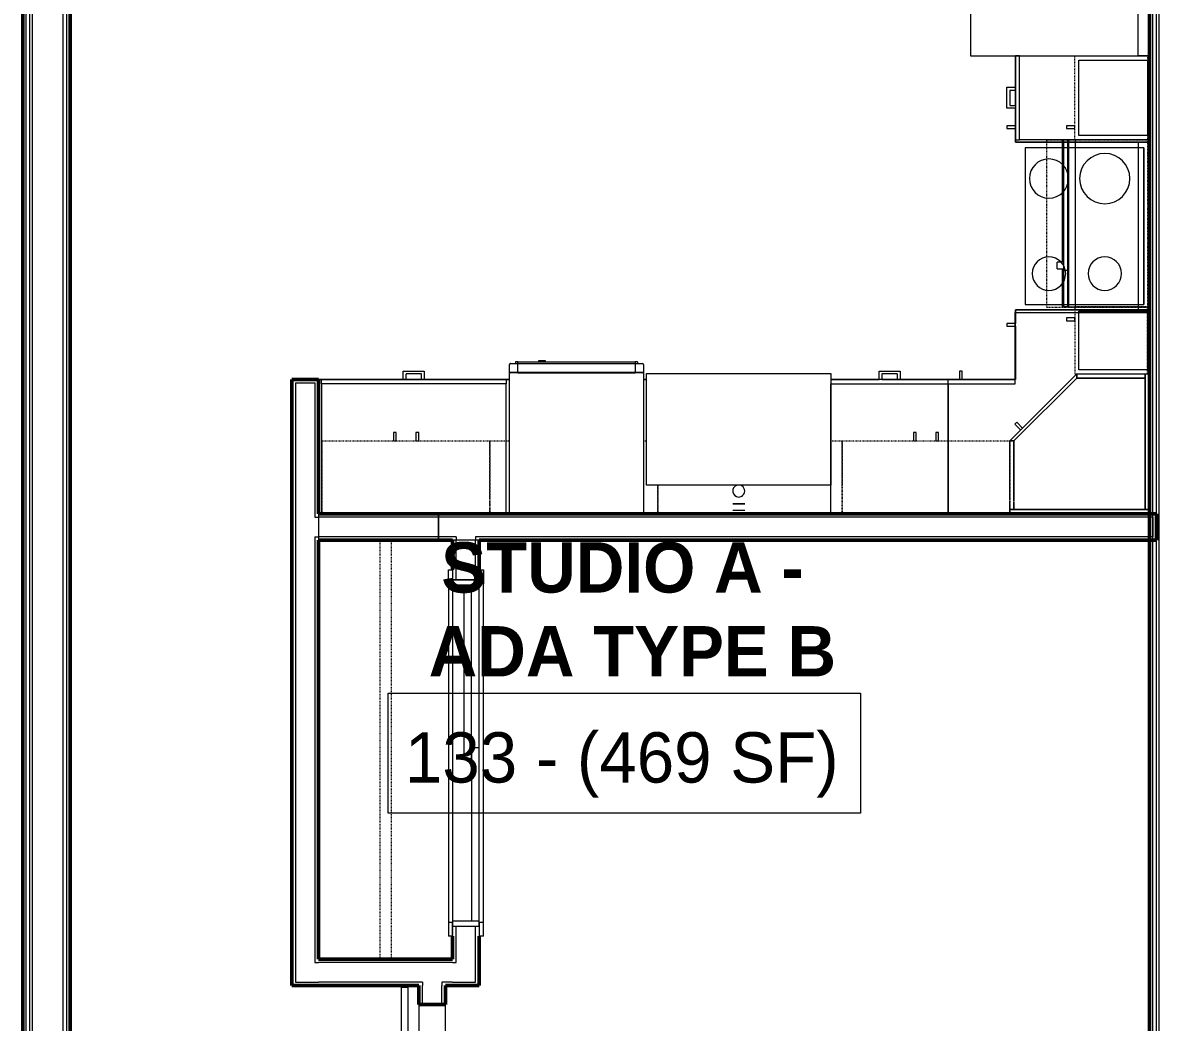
# Model space of a CAD drawing. Header units: inches. Extents: x -4235 to -464, y 9706 to 12338.
# Drawn here: x -2719 to -2515.6, y 10559.5 to 10738.2 of the extents above; entities that cross this region are included whole.
import ezdxf

# ---------------------------------------------------------------- set-up
doc = ezdxf.new("R2010")
doc.units = ezdxf.units.IN
doc.header["$MEASUREMENT"] = 0
doc.linetypes.add('Dash', pattern=[0.25, 0.125, -0.125])
doc.linetypes.add('Overhead', pattern=[0.15625, 0.09375, -0.0625])
for name, color, linetype, lineweight in [('0-1', 7, 'Continuous', 5), ('0-2', 10, 'Continuous', 9), ('A-AREA-IDEN', 2, 'Continuous', 9), ('A-DOOR-1', 10, 'Continuous', 9), ('A-DOOR-3', 7, 'Continuous', 50), ('A-DOOR-FRAM-1', 10, 'Continuous', 9), ('A-WALL-1', 7, 'Continuous', 50), ('A-WALL-2', 250, 'Continuous', 13), ('A-WALL-3', 10, 'Continuous', 9), ('A-WALL-4', 254, 'Continuous', 9), ('A-WALL-5', 113, 'Continuous', 9), ('I-WALL-1', 7, 'Continuous', 50), ('P-SANR-FIXT-1', 10, 'Continuous', 9), ('P-SANR-FIXT-2', 254, 'Continuous', 9), ('Q-CASE', 31, 'Continuous', 9), ('Q-CASE-1', 254, 'Continuous', 9), ('Q-CASE-2', 10, 'Continuous', 9), ('Q-CASE-3', 254, 'Dash', 9), ('Q-CASE-4', 10, 'Dash', 9), ('Q-CASE-HDLN-1', 10, 'Dash', 9), ('Q-CASE-HDLN-2', 254, 'Dash', 9), ('Q-SPCQ-1', 10, 'Continuous', 9), ('Q-SPCQ-2', 91, 'Overhead', 9)]:
    doc.layers.add(name, color=color, linetype=linetype, lineweight=lineweight)
doc.styles.add('Century Gothic', font='ufonts.com_century-gothic.ttf', dxfattribs={"height": 9})
doc.styles.add('Century Gothic_B', font='GOTHICB.TTF', dxfattribs={"height": 9})

# ---------------------------------------------------------------- blocks, each defined once
blk = doc.blocks.new('SLIDING - FLUSH - 5-0 x 6-8-V7-BACKGROUND - RCP - 1ST FLOOR')
at = {"layer": 'A-DOOR-1'}
for p, q in [((-32.75, 2.5), (-32.75, 3.25)), ((-30.25, 3.25), (-32.75, 3.25)), ((-32.75, 2.5), (-30.25, 2.5)), ((30.25, 3.25), (-30.25, 3.25)), ((-30.25, 3.25), (-30.25, 2.5)), ((30.25, 2.5), (30.25, 3.25)), ((30.25, 3.25), (32.75, 3.25)), ((32.75, 2.5), (30.25, 2.5)), ((32.75, 3.25), (32.75, 2.5)), ((30, 0.5), (-1, 0.5)), ((-1, 0.5), (-1, -0.88)), ((30, 0.5), (30, -0.88)), ((1, -0.88), (-30, -0.88)), ((-30, -0.88), (-30, -2.25)), ((-1, -0.88), (30, -0.88)), ((1, -0.88), (1, -2.25)), ((-32.75, -3), (-32.75, -2.25)), ((-30.25, -2.25), (-32.75, -2.25)), ((-32.75, -3), (-30.25, -3)), ((-30.25, -2.25), (-30.25, -3)), ((-30.25, -3), (30.25, -3)), ((-30, -2.25), (1, -2.25)), ((30.25, -2.25), (32.75, -2.25)), ((30.25, -3), (30.25, -2.25)), ((32.75, -3), (30.25, -3)), ((32.75, -2.25), (32.75, -3))]:
    blk.add_line(p, q, dxfattribs=at)
at = {"layer": 'A-DOOR-FRAM-1'}
for p, q in [((-31, -2.25), (-31, 2.5)), ((-30, 2.5), (-31, 2.5)), ((30, 2.5), (-30, 2.5)), ((-30, 2.5), (-30, -2.25)), ((30, -2.25), (30, 2.5)), ((30, 2.5), (31, 2.5)), ((31, 2.5), (31, -2.25)), ((-31, -2.25), (-30, -2.25)), ((1, -2.25), (30, -2.25)), ((31, -2.25), (30, -2.25))]:
    blk.add_line(p, q, dxfattribs=at)
blk = doc.blocks.new('BARN - FLUSH - 3-0 x 7-0 BARN DOOR-2961665-BACKGROUND - RCP - 1ST FLOOR')
at = {"layer": 'A-DOOR-1'}
for p, q in [((-57, 5.57), (-60, 5.57)), ((-60, 5.57), (-60, 4.95)), ((-60, 4.95), (-60, 4.32)), ((-60, 4.32), (-57, 4.32)), ((-57, 4.07), (-57, 5.82)), ((-57, 5.82), (-21, 5.82)), ((-21, 4.07), (-57, 4.07)), ((-21, 5.82), (-21, 4.07)), ((21, 5.57), (-21, 5.57)), ((-21, 4.32), (21, 4.32)), ((21, 4.95), (21, 5.57)), ((21, 4.32), (21, 4.95))]:
    blk.add_line(p, q, dxfattribs=at)
at = {"layer": 'A-DOOR-3'}
for p, q in [((-56, 6), (-56, 5.82)), ((-54.5, 6), (-56, 6)), ((-54.5, 5.82), (-54.5, 6)), ((-23.5, 6), (-23.5, 5.82)), ((-22, 6), (-23.5, 6)), ((-22, 5.82), (-22, 6))]:
    blk.add_line(p, q, dxfattribs=at)
blk = doc.blocks.new('Refrigerator_-_Side-by-Side_6047 - 36_ X 30_-345559-BACKGROUND - RCP - 1ST FLOOR')
at = {"layer": 'Q-SPCQ-1'}
for p, q in [((17.87, 14.42), (-17.88, 14.42)), ((-17.88, 14.42), (-17.88, -15.58)), ((17.87, -15.58), (17.87, 14.42)), ((-17.88, -15.58), (17.87, -15.58))]:
    blk.add_line(p, q, dxfattribs=at)
blk = doc.blocks.new('OD_CW_Closet - OD_CW_Closet-V21-BACKGROUND - RCP - 1ST FLOOR')
at = {"layer": 'Q-CASE-HDLN-1'}
for p, q in [((6.05, 0), (7.8, 0)), ((8.8, 0), (68.8, 0)), ((69.05, 0), (71.55, 0)), ((0.74, -11), (75.64, -11)), ((0.74, -13), (75.64, -13))]:
    blk.add_line(p, q, dxfattribs=at)
at = {"layer": 'Q-CASE-HDLN-2'}
for p, q in [((0.74, -24), (0.74, 0)), ((0.74, 0), (6.05, 0)), ((68.8, 0), (69.05, 0)), ((71.55, 0), (75.64, 0)), ((75.64, 0), (75.64, -24)), ((75.64, -24), (0.74, -24))]:
    blk.add_line(p, q, dxfattribs=at)
blk = doc.blocks.new('Range - 24_ x 30_-2320547-BACKGROUND - RCP - 1ST FLOOR')
at = {"layer": 'Q-SPCQ-1'}
blk.add_line((0, 22), (30, 22), dxfattribs=at)
for centre, radius, start, end in [((6.5, 16), 4.5, 360, 180), ((23.5, 16), 3, 360, 180), ((6.5, 16), 4.5, 180, 360), ((23.5, 16), 3, 180, 0), ((6.5, 6), 3.5, 360, 180), ((23.5, 6), 3, 360, 180), ((6.5, 6), 3.5, 180, 0), ((23.5, 6), 3, 180, 360)]:
    blk.add_arc(centre, radius, start, end, dxfattribs=at)
blk = doc.blocks.new('300 Series Wall Hung Cabinet_302 - 33_ X 21_-2749814-BACKGROUND - RCP - 1ST FLOOR')
at = {"layer": 'Q-CASE-3'}
for p, q in [((14.5, 15.38), (16.5, 15.38)), ((16.5, 15.38), (16.5, 7.39)), ((-16.5, 2.75), (-16.5, 7.47)), ((16.5, 7.36), (16.5, 2.75))]:
    blk.add_line(p, q, dxfattribs=at)
at = {"layer": 'Q-CASE-4'}
for p, q in [((-16.5, 2.37), (-16.5, 2.75)), ((16.5, 2.37), (-16.5, 2.37)), ((16.5, 2.75), (16.5, 2.37))]:
    blk.add_line(p, q, dxfattribs=at)
blk = doc.blocks.new('Base Cabinet 4 Drawer 254 - Base Cabinet 4 Drawer 254 21_-2556168-BACKGROUND - RCP - 1ST FLOOR')
at = {"layer": 'Q-CASE-2'}
for p, q in [((-9.76, -23.25), (-9.76, 0)), ((-9.76, 0), (11.24, 0)), ((11.24, 0), (11.24, -23.25)), ((-9.76, -23.25), (-9.76, -24)), ((11.24, -23.25), (-9.76, -23.25)), ((-9.76, -24), (11.24, -24)), ((-0.64, -24), (-1.14, -24)), ((-1.14, -25.5), (-1.14, -24)), ((-0.64, -25), (-0.64, -24)), ((2.11, -25), (2.11, -24)), ((2.11, -24), (2.61, -24)), ((2.61, -24), (2.61, -25.5)), ((11.24, -24), (11.24, -23.25)), ((2.61, -25.5), (-1.14, -25.5)), ((-0.64, -25), (2.11, -25))]:
    blk.add_line(p, q, dxfattribs=at)
blk = doc.blocks.new('308 - 308 x 27_-V22-BACKGROUND - RCP - 1ST FLOOR')
at = {"layer": 'Q-CASE'}
for p, q in [((-12, 15.38), (0, 27.38)), ((0, 26.63), (-11.25, 15.38)), ((0, 27.38), (0, 26.63)), ((-11.25, 15.38), (-12, 15.38))]:
    blk.add_line(p, q, dxfattribs=at)
at = {"layer": 'Q-CASE-1'}
for p, q in [((-11.25, 15.38), (0, 26.63)), ((0, 27.38), (12.25, 27.38)), ((0, 26.63), (0, 27.38)), ((0, 26.63), (12.25, 26.63)), ((12.25, 26.63), (0, 26.63)), ((12.25, 27.38), (12.25, 26.63)), ((12.25, 3.12), (12.25, 27.38)), ((12.25, 27.38), (12.62, 27.38)), ((12.25, 26.63), (12.25, 3.12)), ((-10.76, 18.73), (-11.11, 18.39)), ((-11.11, 18.39), (-10.05, 17.33)), ((-9.7, 17.67), (-10.76, 18.73)), ((-12, 15.38), (-11.25, 15.38)), ((-12, 4.72), (-12, 15.38)), ((-11.25, 4.65), (-11.25, 15.38)), ((-11.25, 15.38), (-11.25, 4.65)), ((-12, 3.12), (-12, 4.64)), ((-11.25, 3.12), (-11.25, 4.57)), ((-11.25, 4.57), (-11.25, 3.12)), ((-11.25, 3.12), (-12, 3.12)), ((-12, 2.75), (-12, 3.12)), ((-12, 3.12), (12.62, 3.12)), ((12.25, 3.12), (-11.25, 3.12)), ((12.62, 3.12), (12.25, 3.12))]:
    blk.add_line(p, q, dxfattribs=at)
at = {"layer": 'Q-CASE-2'}
for p, q in [((12.62, 27.38), (13, 27.38)), ((13, 27.38), (13, 3.12)), ((-12, 2.37), (-12, 2.75)), ((13, 2.37), (-12, 2.37)), ((13, 3.12), (12.62, 3.12)), ((12.62, 3.12), (13, 3.12)), ((13, 3.12), (13, 2.37))]:
    blk.add_line(p, q, dxfattribs=at)
blk = doc.blocks.new('300 Series Wall Hung Cabinet_301 - 12_ x 27_-V23-BACKGROUND - RCP - 1ST FLOOR')
at = {"layer": 'Q-CASE-1'}
for p, q in [((-5.25, -12.44), (-5.25, -0.19)), ((5.25, -0.19), (5.25, -12.44)), ((5.25, -12.44), (-5.25, -12.44)), ((-3.51, -13.19), (-4, -13.19)), ((-4, -13.19), (-4, -14.69)), ((-3.51, -14.69), (-3.51, -13.19)), ((-4, -14.69), (-3.51, -14.69))]:
    blk.add_line(p, q, dxfattribs=at)
at = {"layer": 'Q-CASE-2'}
blk.add_line((-5.24, -0.19), (5.25, -0.19), dxfattribs=at)
at = {"layer": 'Q-CASE-3'}
for p, q in [((-5.44, -0.19), (-6, -0.19)), ((6, -13.19), (6, -0.19)), ((-5.44, -13.19), (6, -13.19))]:
    blk.add_line(p, q, dxfattribs=at)
at = {"layer": 'Q-CASE-4'}
for p, q in [((-6, -0.19), (-6, -13.19)), ((6, -0.19), (-5.44, -0.19)), ((-6, -13.19), (-5.44, -13.19))]:
    blk.add_line(p, q, dxfattribs=at)
blk = doc.blocks.new('Base Cabinet 3 Drawer 230 - Base Cabinet 3 Drawer 230 33_-2609767-BACKGROUND - RCP - 1ST FLOOR')
at = {"layer": 'Q-CASE-2'}
for p, q in [((-1.14, 24), (-1.14, 25.5)), ((-1.14, 25.5), (2.61, 25.5)), ((2.11, 25), (-0.64, 25)), ((-0.64, 24), (-0.64, 25)), ((2.11, 24), (2.11, 25)), ((2.61, 25.5), (2.61, 24)), ((-15.76, 24), (17.24, 24)), ((-15.76, 23.25), (-15.76, 24)), ((17.24, 23.25), (-15.76, 23.25)), ((-15.76, 23.25), (-15.76, 0)), ((-1.14, 24), (-0.64, 24)), ((2.61, 24), (2.11, 24)), ((17.24, 24), (17.24, 23.25)), ((17.24, 0), (17.24, 23.25)), ((-15.76, 0), (17.24, 0))]:
    blk.add_line(p, q, dxfattribs=at)
blk = doc.blocks.new('30quot_MicrowaveVent_11166 - 70cm miele oven-V24-BACKGROUND - RCP - 1ST FLOOR')
at = {"layer": 'Q-CASE-1'}
for p, q in [((-14.2, -0.37), (-14.2, -13.23)), ((15.68, -0.37), (15.68, 0)), ((-14.2, -13.23), (-14.2, -14.49)), ((-13.76, -13.23), (-14.2, -13.23)), ((15.24, -13.23), (-12.76, -13.23)), ((-14.2, -14.49), (-13.76, -14.49)), ((-13.76, -14.61), (-14.2, -14.61)), ((-14.2, -14.61), (-14.2, -15.39)), ((-14.2, -15.39), (-14.2, -15.48)), ((-14.2, -15.39), (-13.76, -15.39)), ((-14.2, -15.48), (-14.2, -15.59)), ((-14.2, -15.59), (-14.2, -15.6)), ((-14.2, -15.6), (-13.76, -15.6)), ((-12.76, -14.49), (15.24, -14.49)), ((9.18, -14.61), (-12.76, -14.61)), ((-12.76, -15.39), (9.18, -15.39)), ((-12.76, -15.6), (7.69, -15.6)), ((7.69, -15.39), (7.69, -16.55)), ((8.88, -16.55), (8.88, -15.39)), ((8.88, -15.6), (15.24, -15.6)), ((9.18, -14.61), (9.18, -15.39)), ((15.24, -14.61), (9.18, -14.61)), ((9.18, -14.61), (9.18, -15.39)), ((9.18, -15.39), (15.24, -15.39)), ((7.69, -16.55), (7.69, -16.55)), ((7.69, -16.6), (8.88, -16.6))]:
    blk.add_line(p, q, dxfattribs=at)
at = {"layer": 'Q-CASE-2'}
for p, q in [((-14.2, 0), (-14.2, -0.37)), ((-13.76, 0), (-14.2, 0)), ((15.68, 0), (-13.76, 0)), ((15.68, -13.23), (15.68, -0.37)), ((-12.76, -13.23), (-13.76, -13.23)), ((15.68, -13.23), (15.24, -13.23)), ((15.68, -14.49), (15.68, -13.23)), ((-13.76, -14.49), (-12.76, -14.49)), ((-12.76, -14.61), (-13.76, -14.61)), ((-13.76, -15.39), (-12.76, -15.39)), ((-13.76, -15.6), (-12.76, -15.6)), ((15.24, -14.49), (15.68, -14.49)), ((15.68, -14.61), (15.24, -14.61)), ((15.24, -15.39), (15.68, -15.39)), ((15.24, -15.6), (15.68, -15.6)), ((15.68, -14.61), (15.68, -15.39)), ((15.68, -15.6), (15.68, -15.39))]:
    blk.add_line(p, q, dxfattribs=at)
blk = doc.blocks.new('Base Cabinet Corner 197 - Base Cabinet Corner 197-2565125-BACKGROUND - RCP - 1ST FLOOR')
at = {"layer": 'Q-CASE-2'}
for p, q in [((-23.26, 0), (12.74, 0)), ((-23.26, -36), (-23.26, 0)), ((12.74, 0), (12.74, -24)), ((0.74, -23.25), (0.74, -36)), ((12.74, -23.25), (0.74, -23.25)), ((0.74, -23.25), (0.74, -24)), ((0.74, -24), (0.74, -36)), ((12.74, -24), (0.74, -24)), ((10.73, -24), (10.24, -24)), ((10.24, -24), (10.24, -25.5)), ((10.73, -25.5), (10.73, -24)), ((10.24, -25.5), (10.73, -25.5)), ((2.23, -33.51), (0.73, -33.51)), ((0.73, -33.51), (0.73, -34)), ((0.73, -34), (2.23, -34)), ((2.23, -34), (2.23, -33.51)), ((0.74, -36), (-23.26, -36))]:
    blk.add_line(p, q, dxfattribs=at)
blk = doc.blocks.new('300 Series Wall Hung Cabinet_301 - 15_ x 27_-V25-BACKGROUND - RCP - 1ST FLOOR')
at = {"layer": 'Q-CASE-1'}
for p, q in [((-5.01, 14.69), (-5.5, 14.69)), ((-5.5, 14.69), (-5.5, 13.19)), ((-5.01, 13.19), (-5.01, 14.69)), ((-6.75, 0.19), (-6.75, 12.44)), ((-6.75, 12.44), (6.75, 12.44)), ((-5.5, 13.19), (-5.01, 13.19)), ((6.75, 12.44), (6.75, 0.19))]:
    blk.add_line(p, q, dxfattribs=at)
at = {"layer": 'Q-CASE-2'}
blk.add_line((6.75, 0.19), (-6.75, 0.19), dxfattribs=at)
at = {"layer": 'Q-CASE-3'}
for p, q in [((-7.5, 0.19), (-7.5, 13.19)), ((-7.5, 13.19), (7.5, 13.19)), ((7.5, 1.81), (7.5, 0.19))]:
    blk.add_line(p, q, dxfattribs=at)
at = {"layer": 'Q-CASE-4'}
blk.add_line((7.5, 0.19), (-7.5, 0.19), dxfattribs=at)
blk = doc.blocks.new('kitchen_faucet_14143 - kitchen_faucet_14143-V48-BACKGROUND - RCP - 1ST FLOOR')
at = {"layer": 'P-SANR-FIXT-2'}
for p, q in [((2.26, -0.28), (2.26, 1.08)), ((2.34, 1.08), (2.34, 0.94)), ((2.34, 0.94), (2.34, -1.08)), ((3.44, 0.94), (3.44, 1.08)), ((3.44, 0), (3.44, 0.94)), ((2.26, -1.08), (2.26, -0.28)), ((3.44, -0.28), (3.44, 0)), ((3.44, -0.54), (3.44, -0.28)), ((3.44, -0.94), (3.44, -0.54)), ((3.44, -1.08), (3.44, -0.94))]:
    blk.add_line(p, q, dxfattribs=at)
at = {"layer": 'P-SANR-FIXT-2', "flags": 128}
blk.add_lwpolyline([(-0.92, -0.6), (-0.96, -0.61), (-1, -0.63), (-1.04, -0.64)], dxfattribs=at)
at = {"layer": 'P-SANR-FIXT-2'}
for start, end in [(45, 164.2961), (195.7039, 360), (0, 45)]:
    blk.add_arc((0, 0), 1.08, start, end, dxfattribs=at)
blk = doc.blocks.new('Stainless Steel Farmhous Kitchen Sink - Stainless Steel Farmhous Kitchen Sink-2443921-BACKGROUND - RCP - 1ST FLOOR')
at = {"layer": 'P-SANR-FIXT-1'}
for p, q in [((-33, -22.2), (-33, -2.25)), ((-33, -2.25), (0, -2.25)), ((0, -2.25), (0, -22.2)), ((0, -22.2), (-33, -22.2))]:
    blk.add_line(p, q, dxfattribs=at)
blk = doc.blocks.new('300 Series Wall Hung Cabinet_302 - 30_ X 27_-2568021-BACKGROUND - RCP - 1ST FLOOR')
at = {"layer": 'Q-CASE-1'}
for p, q in [((-1.76, 16.87), (-2.25, 16.87)), ((-2.25, 16.87), (-2.25, 15.38)), ((-1.76, 15.38), (-1.76, 16.87)), ((2.24, 16.87), (1.75, 16.87)), ((1.75, 16.87), (1.75, 15.38)), ((2.24, 15.38), (2.24, 16.87)), ((-2.25, 15.38), (-1.76, 15.38)), ((1.75, 15.38), (2.24, 15.38))]:
    blk.add_line(p, q, dxfattribs=at)
at = {"layer": 'Q-CASE-3'}
for p, q in [((-15, 7.39), (-15, 15.38)), ((-15, 15.38), (15, 15.38)), ((15, 15.38), (15, 4.72)), ((-15, 2.75), (-15, 7.36)), ((15, 4.64), (15, 2.75))]:
    blk.add_line(p, q, dxfattribs=at)
at = {"layer": 'Q-CASE-4'}
for p, q in [((-15, 2.37), (-15, 2.75)), ((15, 2.37), (-15, 2.37)), ((15, 2.75), (15, 2.37))]:
    blk.add_line(p, q, dxfattribs=at)
blk = doc.blocks.new('300 Series Wall Hung Cabinet_302 - 30_ X 27_-V52-BACKGROUND - RCP - 1ST FLOOR')
at = {"layer": 'Q-CASE-3'}
for p, q in [((-15, 5.13), (-15, 15.38)), ((-15, 15.38), (-11.52, 15.38)), ((12.48, 15.38), (13, 15.38)), ((15, 7.47), (15, 2.75)), ((-15, 2.75), (-15, 5.08))]:
    blk.add_line(p, q, dxfattribs=at)
at = {"layer": 'Q-CASE-4'}
for p, q in [((-15, 2.37), (-15, 2.75)), ((-11.52, 2.37), (-15, 2.37)), ((15, 2.37), (12.48, 2.37)), ((15, 2.75), (15, 2.37))]:
    blk.add_line(p, q, dxfattribs=at)
blk = doc.blocks.new('300 Series Wall Hung Cabinet_302 - 30_ X 27_-V53-BACKGROUND - RCP - 1ST FLOOR')
at = {"layer": 'Q-CASE-1'}
for p, q in [((-1.76, 16.87), (-2.25, 16.87)), ((-2.25, 16.87), (-2.25, 15.38)), ((-1.76, 15.38), (-1.76, 16.87)), ((2.24, 16.87), (1.75, 16.87)), ((1.75, 16.87), (1.75, 15.38)), ((2.24, 15.38), (2.24, 16.87)), ((-2.25, 15.38), (-1.76, 15.38)), ((1.75, 15.38), (2.24, 15.38))]:
    blk.add_line(p, q, dxfattribs=at)
at = {"layer": 'Q-CASE-3'}
for p, q in [((-15, 2.75), (-15, 15.38)), ((-15, 15.38), (15, 15.38)), ((15, 15.38), (15, 5.13)), ((15, 5.08), (15, 2.75))]:
    blk.add_line(p, q, dxfattribs=at)
at = {"layer": 'Q-CASE-4'}
for p, q in [((-15, 2.44), (-15, 2.75)), ((-15, 2.38), (-15, 2.44)), ((15, 2.37), (-15, 2.37)), ((15, 2.75), (15, 2.37))]:
    blk.add_line(p, q, dxfattribs=at)
blk = doc.blocks.new('Single Door 1 Drawer 211 - 211 Base Cabinet Single Door1 Drawer 15_-2709718-BACKGROUND - RCP - 1ST FLOOR')
at = {"layer": 'Q-CASE-2'}
for p, q in [((-11.26, -23.25), (-11.26, 0)), ((-11.26, 0), (3.74, 0)), ((3.74, 0), (3.74, -23.25)), ((-11.26, -23.25), (-11.26, -24)), ((3.74, -23.25), (-11.26, -23.25)), ((-11.26, -24), (3.74, -24)), ((-5.14, -24), (-5.64, -24)), ((-5.64, -25.5), (-5.64, -24)), ((-5.14, -25), (-5.14, -24)), ((-2.39, -25), (-2.39, -24)), ((-2.39, -24), (-1.89, -24)), ((-1.89, -24), (-1.89, -25.5)), ((1.73, -24), (1.24, -24)), ((1.24, -24), (1.24, -25.5)), ((1.73, -25.5), (1.73, -24)), ((3.74, -24), (3.74, -23.25)), ((-1.89, -25.5), (-5.64, -25.5)), ((-5.14, -25), (-2.39, -25)), ((1.24, -25.5), (1.73, -25.5))]:
    blk.add_line(p, q, dxfattribs=at)
blk = doc.blocks.new('Range_Hood_386 - 30_ Wide-V82-BACKGROUND - RCP - 1ST FLOOR')
at = {"layer": 'Q-SPCQ-2'}
for p, q in [((-15, -6), (-15, 12)), ((-15, 12), (-14.56, 12)), ((-14.56, 12), (15, 12)), ((15, 12), (15, -6)), ((-14.56, -6), (-15, -6)), ((-13.56, -6), (-14.56, -6)), ((14.44, -6), (-13.56, -6)), ((15, -6), (14.44, -6))]:
    blk.add_line(p, q, dxfattribs=at)
blk = doc.blocks.new('CTR - 1st Phase - Unit Layouts_rvt-1-BACKGROUND - RCP - 1ST FLOOR')
at = {"layer": 'A-WALL-1'}
for p, q in [((-2670.81, 10566.01), (-2670.81, 10674.41)), ((-2670.81, 10674.41), (-2670.19, 10674.41)), ((-2670.19, 10674.41), (-2666.69, 10674.41)), ((-2666.69, 10674.41), (-2666.06, 10674.41)), ((-2666.06, 10674.41), (-2666.06, 10650.41)), ((-2666.06, 10650.41), (-2516.12, 10650.41)), ((-2516.12, 10650.41), (-2516.12, 10649.79)), ((-2516.12, 10649.79), (-2516.12, 10646.29)), ((-2642.06, 10645.66), (-2666.06, 10645.66)), ((-2666.06, 10645.66), (-2666.06, 10570.76)), ((-2642.06, 10640.35), (-2642.06, 10645.66)), ((-2637.31, 10645.66), (-2637.31, 10640.35)), ((-2516.12, 10645.66), (-2637.31, 10645.66)), ((-2516.12, 10646.29), (-2516.12, 10645.66)), ((-2642.06, 10570.76), (-2642.06, 10574.85)), ((-2637.31, 10574.85), (-2637.31, 10566.01)), ((-2666.06, 10570.76), (-2642.06, 10570.76)), ((-2670.19, 10566.01), (-2670.81, 10566.01)), ((-2666.06, 10566.01), (-2670.19, 10566.01)), ((-2648.1, 10566.01), (-2666.06, 10566.01)), ((-2648.1, 10562.66), (-2648.1, 10566.01)), ((-2643.35, 10566.01), (-2643.35, 10562.66)), ((-2642.06, 10566.01), (-2643.35, 10566.01)), ((-2637.94, 10566.01), (-2642.06, 10566.01)), ((-2637.31, 10566.01), (-2637.94, 10566.01)), ((-2643.35, 10562.66), (-2648.1, 10562.66))]:
    blk.add_line(p, q, dxfattribs=at)
at = {"layer": 'A-WALL-2'}
for p, q in [((-2670.19, 10673.79), (-2670.19, 10566.63)), ((-2670.19, 10673.79), (-2666.69, 10673.79)), ((-2666.69, 10673.79), (-2666.69, 10649.79)), ((-2666.69, 10649.79), (-2666.06, 10649.79)), ((-2516.75, 10649.79), (-2666.06, 10649.79)), ((-2516.75, 10649.79), (-2516.75, 10646.29)), ((-2666.69, 10646.29), (-2666.06, 10646.29)), ((-2666.69, 10646.29), (-2666.69, 10570.13)), ((-2641.44, 10646.29), (-2666.06, 10646.29)), ((-2641.44, 10646.29), (-2641.44, 10645.66)), ((-2641.44, 10638.6), (-2641.44, 10645.66)), ((-2637.94, 10646.29), (-2637.94, 10645.66)), ((-2516.75, 10646.29), (-2637.94, 10646.29)), ((-2637.94, 10638.6), (-2637.94, 10645.66)), ((-2641.44, 10570.13), (-2641.44, 10576.6)), ((-2637.94, 10566.63), (-2637.94, 10576.6)), ((-2666.69, 10570.13), (-2666.06, 10570.13)), ((-2642.06, 10570.13), (-2666.06, 10570.13)), ((-2642.06, 10570.13), (-2641.44, 10570.13)), ((-2670.19, 10566.63), (-2666.69, 10566.63)), ((-2666.69, 10566.63), (-2666.06, 10566.63)), ((-2647.47, 10566.63), (-2666.06, 10566.63)), ((-2647.47, 10566.63), (-2647.47, 10566.01)), ((-2643.97, 10566.63), (-2643.97, 10566.01)), ((-2642.06, 10566.63), (-2643.97, 10566.63)), ((-2642.06, 10566.63), (-2641.44, 10566.63)), ((-2641.44, 10566.63), (-2637.94, 10566.63)), ((-2647.47, 10562.66), (-2647.47, 10566.01)), ((-2643.97, 10562.66), (-2643.97, 10566.01))]:
    blk.add_line(p, q, dxfattribs=at)
at = {"layer": 'A-WALL-3'}
for p, q in [((-2666.06, 10650.41), (-2644.57, 10650.41)), ((-2666.06, 10650.41), (-2666.06, 10645.66)), ((-2644.57, 10650.41), (-2631.89, 10650.41)), ((-2607.89, 10650.41), (-2542.37, 10650.41)), ((-2542.37, 10650.41), (-2517.37, 10650.41)), ((-2517.37, 10650.41), (-2516.12, 10650.41)), ((-2516.12, 10645.66), (-2516.12, 10650.41)), ((-2637.31, 10645.66), (-2642.06, 10645.66)), ((-2516.12, 10645.66), (-2517.37, 10645.66)), ((-2637.31, 10638.6), (-2642.06, 10638.6)), ((-2637.31, 10576.6), (-2642.06, 10576.6)), ((-2648.1, 10562.66), (-2648.1, 10526.66)), ((-2643.35, 10527.29), (-2643.35, 10562.66))]:
    blk.add_line(p, q, dxfattribs=at)
at = {"layer": 'A-WALL-4'}
for p, q in [((-2644.57, 10645.66), (-2644.57, 10650.41)), ((-2644.57, 10650.41), (-2644.57, 10645.66)), ((-2644.57, 10645.66), (-2666.06, 10645.66)), ((-2642.06, 10645.66), (-2644.57, 10645.66)), ((-2517.37, 10645.66), (-2637.31, 10645.66)), ((-2648.1, 10562.66), (-2643.35, 10562.66))]:
    blk.add_line(p, q, dxfattribs=at)
at = {"layer": 'A-WALL-5'}
for p, q in [((-2541.37, 10732.3), (-2541.37, 10726.67)), ((-2541.37, 10726.67), (-2541.37, 10732.3)), ((-2517.37, 10732.3), (-2519.37, 10732.3)), ((-2519.37, 10732.3), (-2517.37, 10732.3)), ((-2517.37, 10716.85), (-2517.37, 10732.3)), ((-2517.37, 10732.3), (-2517.37, 10716.85)), ((-2541.37, 10726.67), (-2541.37, 10726.17)), ((-2541.37, 10726.17), (-2541.37, 10723.42)), ((-2541.37, 10723.42), (-2541.37, 10726.17)), ((-2541.37, 10723.42), (-2541.37, 10722.92)), ((-2541.37, 10722.92), (-2541.37, 10719.8)), ((-2541.37, 10719.8), (-2541.37, 10722.92)), ((-2541.37, 10719.8), (-2541.37, 10719.31)), ((-2541.37, 10719.31), (-2541.37, 10716.85)), ((-2541.37, 10716.85), (-2541.37, 10719.31)), ((-2541.37, 10716.85), (-2517.37, 10716.85)), ((-2517.37, 10716.85), (-2541.37, 10716.85)), ((-2539.62, 10715.85), (-2539.62, 10687.85)), ((-2518.37, 10715.85), (-2539.62, 10715.85)), ((-2539.62, 10715.85), (-2539.62, 10687.85)), ((-2518.37, 10715.85), (-2539.62, 10715.85)), ((-2518.37, 10687.85), (-2518.37, 10715.85)), ((-2518.37, 10715.85), (-2518.37, 10687.85)), ((-2541.37, 10686.85), (-2517.37, 10686.85)), ((-2541.37, 10686.85), (-2541.37, 10684.41)), ((-2541.37, 10684.41), (-2541.37, 10686.85)), ((-2517.37, 10686.85), (-2541.37, 10686.85)), ((-2539.62, 10687.85), (-2518.37, 10687.85)), ((-2539.62, 10687.85), (-2518.37, 10687.85)), ((-2517.37, 10686.85), (-2517.37, 10650.41)), ((-2517.37, 10650.41), (-2517.37, 10686.85)), ((-2541.37, 10683.93), (-2541.37, 10674.41)), ((-2541.37, 10674.41), (-2541.37, 10683.93)), ((-2666.06, 10674.41), (-2666.06, 10673.91)), ((-2665.37, 10674.41), (-2666.06, 10674.41)), ((-2666.06, 10673.91), (-2666.06, 10674.41)), ((-2666.06, 10674.41), (-2665.37, 10674.41)), ((-2666.06, 10673.91), (-2666.06, 10650.41)), ((-2666.06, 10650.41), (-2666.06, 10673.91)), ((-2650.87, 10674.41), (-2665.37, 10674.41)), ((-2665.37, 10674.41), (-2650.87, 10674.41)), ((-2650.37, 10674.41), (-2650.87, 10674.41)), ((-2647.62, 10674.41), (-2650.37, 10674.41)), ((-2650.37, 10674.41), (-2647.62, 10674.41)), ((-2647.12, 10674.41), (-2647.62, 10674.41)), ((-2631.89, 10674.41), (-2647.12, 10674.41)), ((-2647.12, 10674.41), (-2631.89, 10674.41)), ((-2607.37, 10674.41), (-2607.89, 10674.41)), ((-2607.89, 10674.41), (-2607.37, 10674.41)), ((-2565.75, 10674.41), (-2574.37, 10674.41)), ((-2574.37, 10674.41), (-2565.75, 10674.41)), ((-2565.25, 10674.41), (-2565.75, 10674.41)), ((-2562.5, 10674.41), (-2565.25, 10674.41)), ((-2565.25, 10674.41), (-2562.5, 10674.41)), ((-2562, 10674.41), (-2562.5, 10674.41)), ((-2551.36, 10674.41), (-2562, 10674.41)), ((-2562, 10674.41), (-2551.36, 10674.41)), ((-2550.87, 10674.41), (-2551.36, 10674.41)), ((-2541.37, 10674.41), (-2550.87, 10674.41)), ((-2550.87, 10674.41), (-2541.37, 10674.41)), ((-2666.06, 10650.41), (-2631.89, 10650.41)), ((-2631.89, 10650.41), (-2666.06, 10650.41)), ((-2607.89, 10650.41), (-2517.37, 10650.41)), ((-2517.37, 10650.41), (-2607.89, 10650.41))]:
    blk.add_line(p, q, dxfattribs=at)
at = {"layer": 'Q-SPCQ-1'}
for p, q in [((-2631.89, 10675.66), (-2631.89, 10677.09)), ((-2631.69, 10677.29), (-2608.09, 10677.29)), ((-2630.8, 10677.54), (-2630.8, 10677.29)), ((-2630.36, 10677.54), (-2630.8, 10677.54)), ((-2630.36, 10675.54), (-2630.36, 10677.54)), ((-2630.36, 10677.54), (-2609.42, 10677.54)), ((-2626.65, 10677.54), (-2626.65, 10677.79)), ((-2626.65, 10677.79), (-2625.51, 10677.79)), ((-2625.51, 10677.54), (-2626.65, 10677.54)), ((-2625.51, 10677.79), (-2625.51, 10677.54)), ((-2609.42, 10677.54), (-2609.42, 10675.54)), ((-2608.98, 10677.54), (-2609.42, 10677.54)), ((-2608.98, 10677.54), (-2608.98, 10677.29)), ((-2607.89, 10677.09), (-2607.89, 10675.66)), ((-2607.89, 10675.66), (-2631.89, 10675.66)), ((-2631.89, 10675.47), (-2631.89, 10675.66)), ((-2631.89, 10650.41), (-2631.89, 10675.47)), ((-2631.69, 10675.66), (-2608.09, 10675.66)), ((-2609.42, 10675.54), (-2630.36, 10675.54)), ((-2607.89, 10675.66), (-2607.89, 10675.47)), ((-2607.89, 10675.47), (-2607.89, 10650.41)), ((-2607.89, 10650.41), (-2631.89, 10650.41))]:
    blk.add_line(p, q, dxfattribs=at)
for centre, start, end in [((-2631.69, 10677.09), 90, 180), ((-2631.69, 10677.09), 150, 180), ((-2631.69, 10677.09), 90, 120), ((-2608.09, 10677.09), 0, 90), ((-2631.69, 10675.47), 90, 180), ((-2608.09, 10675.47), 0, 90)]:
    blk.add_arc(centre, 0.197, start, end, dxfattribs=at)
at = {"layer": '0-2'}
for name, p, rotation in [('Refrigerator_-_Side-by-Side_6047 - 36_ X 30_-345559-BACKGROUND - RCP - 1ST FLOOR', (-2533.8, 10750.17), 270.0000000000221), ('Single Door 1 Drawer 211 - 211 Base Cabinet Single Door1 Drawer 15_-2709718-BACKGROUND - RCP - 1ST FLOOR', (-2517.37, 10721.03), 269.9999999999997), ('300 Series Wall Hung Cabinet_301 - 15_ x 27_-V25-BACKGROUND - RCP - 1ST FLOOR', (-2517.56, 10724.8), 90.00000000000301), ('Range - 24_ x 30_-2320547-BACKGROUND - RCP - 1ST FLOOR', (-2541.37, 10716.85), 270.0000000000173), ('Range_Hood_386 - 30_ Wide-V82-BACKGROUND - RCP - 1ST FLOOR', (-2529.75, 10702.3), 270.0000000000088), ('30quot_MicrowaveVent_11166 - 70cm miele oven-V24-BACKGROUND - RCP - 1ST FLOOR', (-2517.37, 10703.09), 270.000000000005), ('Base Cabinet Corner 197 - Base Cabinet Corner 197-2565125-BACKGROUND - RCP - 1ST FLOOR', (-2540.64, 10650.41), 180), ('300 Series Wall Hung Cabinet_301 - 12_ x 27_-V23-BACKGROUND - RCP - 1ST FLOOR', (-2517.56, 10681.41), 270.000000000003), ('Base Cabinet 4 Drawer 254 - Base Cabinet 4 Drawer 254 21_-2556168-BACKGROUND - RCP - 1ST FLOOR', (-2563.14, 10650.41), 180), ('Stainless Steel Farmhous Kitchen Sink - Stainless Steel Farmhous Kitchen Sink-2443921-BACKGROUND - RCP - 1ST FLOOR', (-2607.37, 10653.27), 180), ('kitchen_faucet_14143 - kitchen_faucet_14143-V48-BACKGROUND - RCP - 1ST FLOOR', (-2590.87, 10654.47), 270.0000000000128), ('OD_CW_Closet - OD_CW_Closet-V21-BACKGROUND - RCP - 1ST FLOOR', (-2642.06, 10646.4), 269.9999999999987), ('SLIDING - FLUSH - 5-0 x 6-8-V7-BACKGROUND - RCP - 1ST FLOOR', (-2639.56, 10607.6), 89.99999999998039), ('BARN - FLUSH - 3-0 x 7-0 BARN DOOR-2961665-BACKGROUND - RCP - 1ST FLOOR', (-2645.72, 10544.66), 89.99999999998666)]:
    blk.add_blockref(name, p, dxfattribs=dict(at, rotation=rotation))
for name, p in [('Base Cabinet 3 Drawer 230 - Base Cabinet 3 Drawer 230 33_-2609767-BACKGROUND - RCP - 1ST FLOOR', (-2649.74, 10650.41)), ('308 - 308 x 27_-V22-BACKGROUND - RCP - 1ST FLOOR', (-2530.37, 10648.04)), ('300 Series Wall Hung Cabinet_302 - 30_ X 27_-V53-BACKGROUND - RCP - 1ST FLOOR', (-2650.37, 10648.04)), ('300 Series Wall Hung Cabinet_302 - 30_ X 27_-2568021-BACKGROUND - RCP - 1ST FLOOR', (-2557.37, 10648.04)), ('300 Series Wall Hung Cabinet_302 - 30_ X 27_-V52-BACKGROUND - RCP - 1ST FLOOR', (-2620.37, 10648.04)), ('300 Series Wall Hung Cabinet_302 - 33_ X 21_-2749814-BACKGROUND - RCP - 1ST FLOOR', (-2588.87, 10648.04))]:
    blk.add_blockref(name, p, dxfattribs=at)
blk = doc.blocks.new('CTR - 1st Phase - Common Walls_rvt-1-BACKGROUND - RCP - 1ST FLOOR')
at = {"layer": 'A-WALL-2'}
for p, q in [((-2718.35, 10476.16), (-2718.35, 10813.49)), ((-2717.72, 10476.16), (-2717.72, 10813.49)), ((-2717.22, 10476.16), (-2717.22, 10813.49)), ((-2711.72, 10476.16), (-2711.72, 10813.49)), ((-2711.1, 10476.16), (-2711.1, 10813.49)), ((-2516.75, 10458.16), (-2516.75, 10813.24)), ((-2516.12, 10458.16), (-2516.12, 10813.24)), ((-2515.62, 10458.16), (-2515.62, 10813.24))]:
    blk.add_line(p, q, dxfattribs=at)
at = {"layer": 'I-WALL-1'}
for p, q in [((-2718.97, 10476.16), (-2718.97, 10813.49)), ((-2710.47, 10813.49), (-2710.47, 10476.16)), ((-2517.37, 10458.16), (-2517.37, 10813.24))]:
    blk.add_line(p, q, dxfattribs=at)

msp = doc.modelspace()

# ---------------------------------------------------------------- linework, layer by layer
at = {"layer": 'A-AREA-IDEN', "flags": 128}
msp.add_lwpolyline([(-2653.59, 10618.32), (-2569.09, 10618.32), (-2569.09, 10596.83), (-2653.59, 10596.83)], close=True, dxfattribs=at)

# ---------------------------------------------------------------- block references
at = {"layer": '0-1'}
for name in ['CTR - 1st Phase - Unit Layouts_rvt-1-BACKGROUND - RCP - 1ST FLOOR', 'CTR - 1st Phase - Common Walls_rvt-1-BACKGROUND - RCP - 1ST FLOOR']:
    msp.add_blockref(name, (0, 0), dxfattribs=at)

# ---------------------------------------------------------------- texts
at = {"layer": 'A-AREA-IDEN', "char_height": 9, "attachment_point": 1}
for s, insert, width, style in [('STUDIO A -', (-2644.09, 10645.3), 79.083, 'Century Gothic_B'), ('ADA TYPE B', (-2646.34, 10630.3), 84.537, 'Century Gothic_B'), ('133 - (469 SF)', (-2650.59, 10611.32), 94.839, 'Century Gothic')]:
    msp.add_mtext(s, dxfattribs=dict(at, insert=insert, width=width, style=style))

doc.saveas('drawing.dxf')
